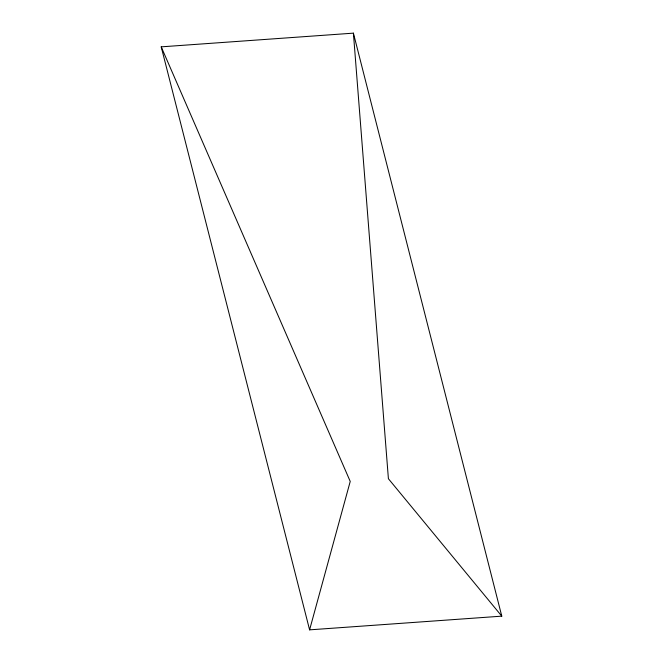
<?xml version="1.0" encoding="UTF-8"?>
<svg xmlns="http://www.w3.org/2000/svg" width="663" height="663" viewBox="0 0 663 663"><rect width="100%" height="100%" fill="white"/><g stroke="black" fill="none" stroke-linecap="round" stroke-linejoin="round"><path stroke-width="0.99" d="M309.596 629.85L350.23 481.437L161.217 46.849L353.404 33.15L501.783 616.151L309.596 629.85L161.217 46.849M501.783 616.151L388.402 478.719L353.404 33.15"/></g></svg>
